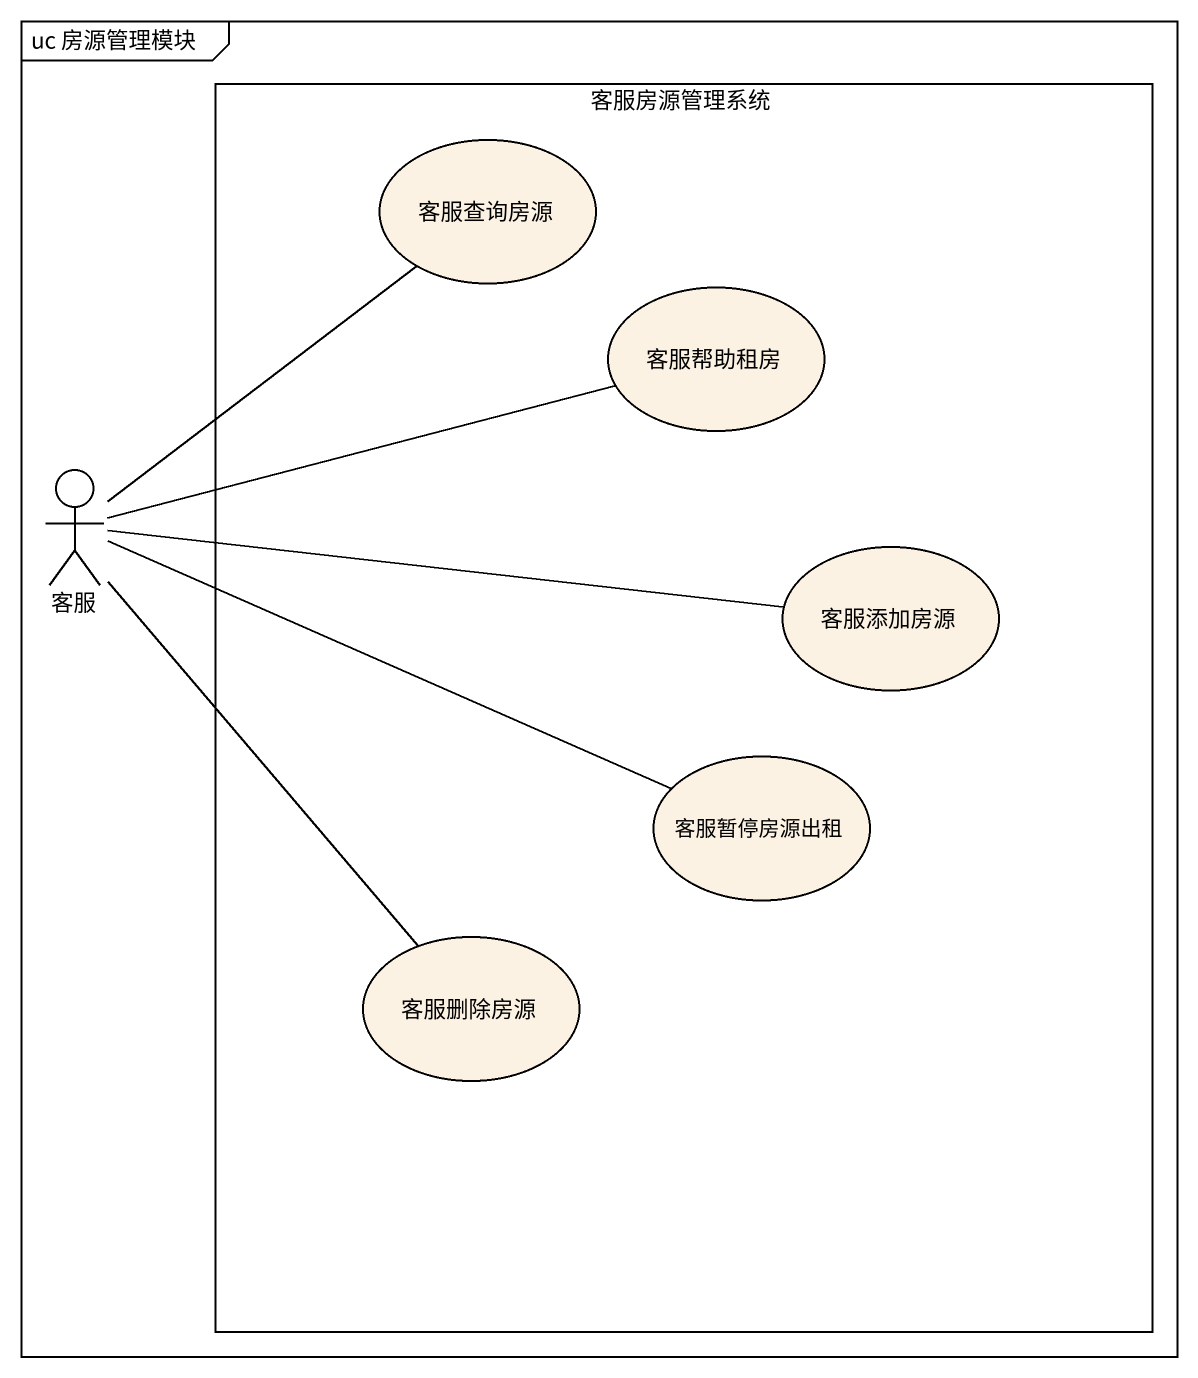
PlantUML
@startuml
mainframe uc 房源管理模块
rectangle 客服房源管理系统 {
  usecase 客服查询房源
  usecase 客服帮助租房
  usecase 客服添加房源
  usecase 客服暂停房源出租
  usecase 客服删除房源
}
actor 客服
客服 -up- 客服查询房源
客服 -right- 客服帮助租房
客服 -right- 客服添加房源
客服 -right- 客服暂停房源出租
客服 -- 客服删除房源
@enduml
